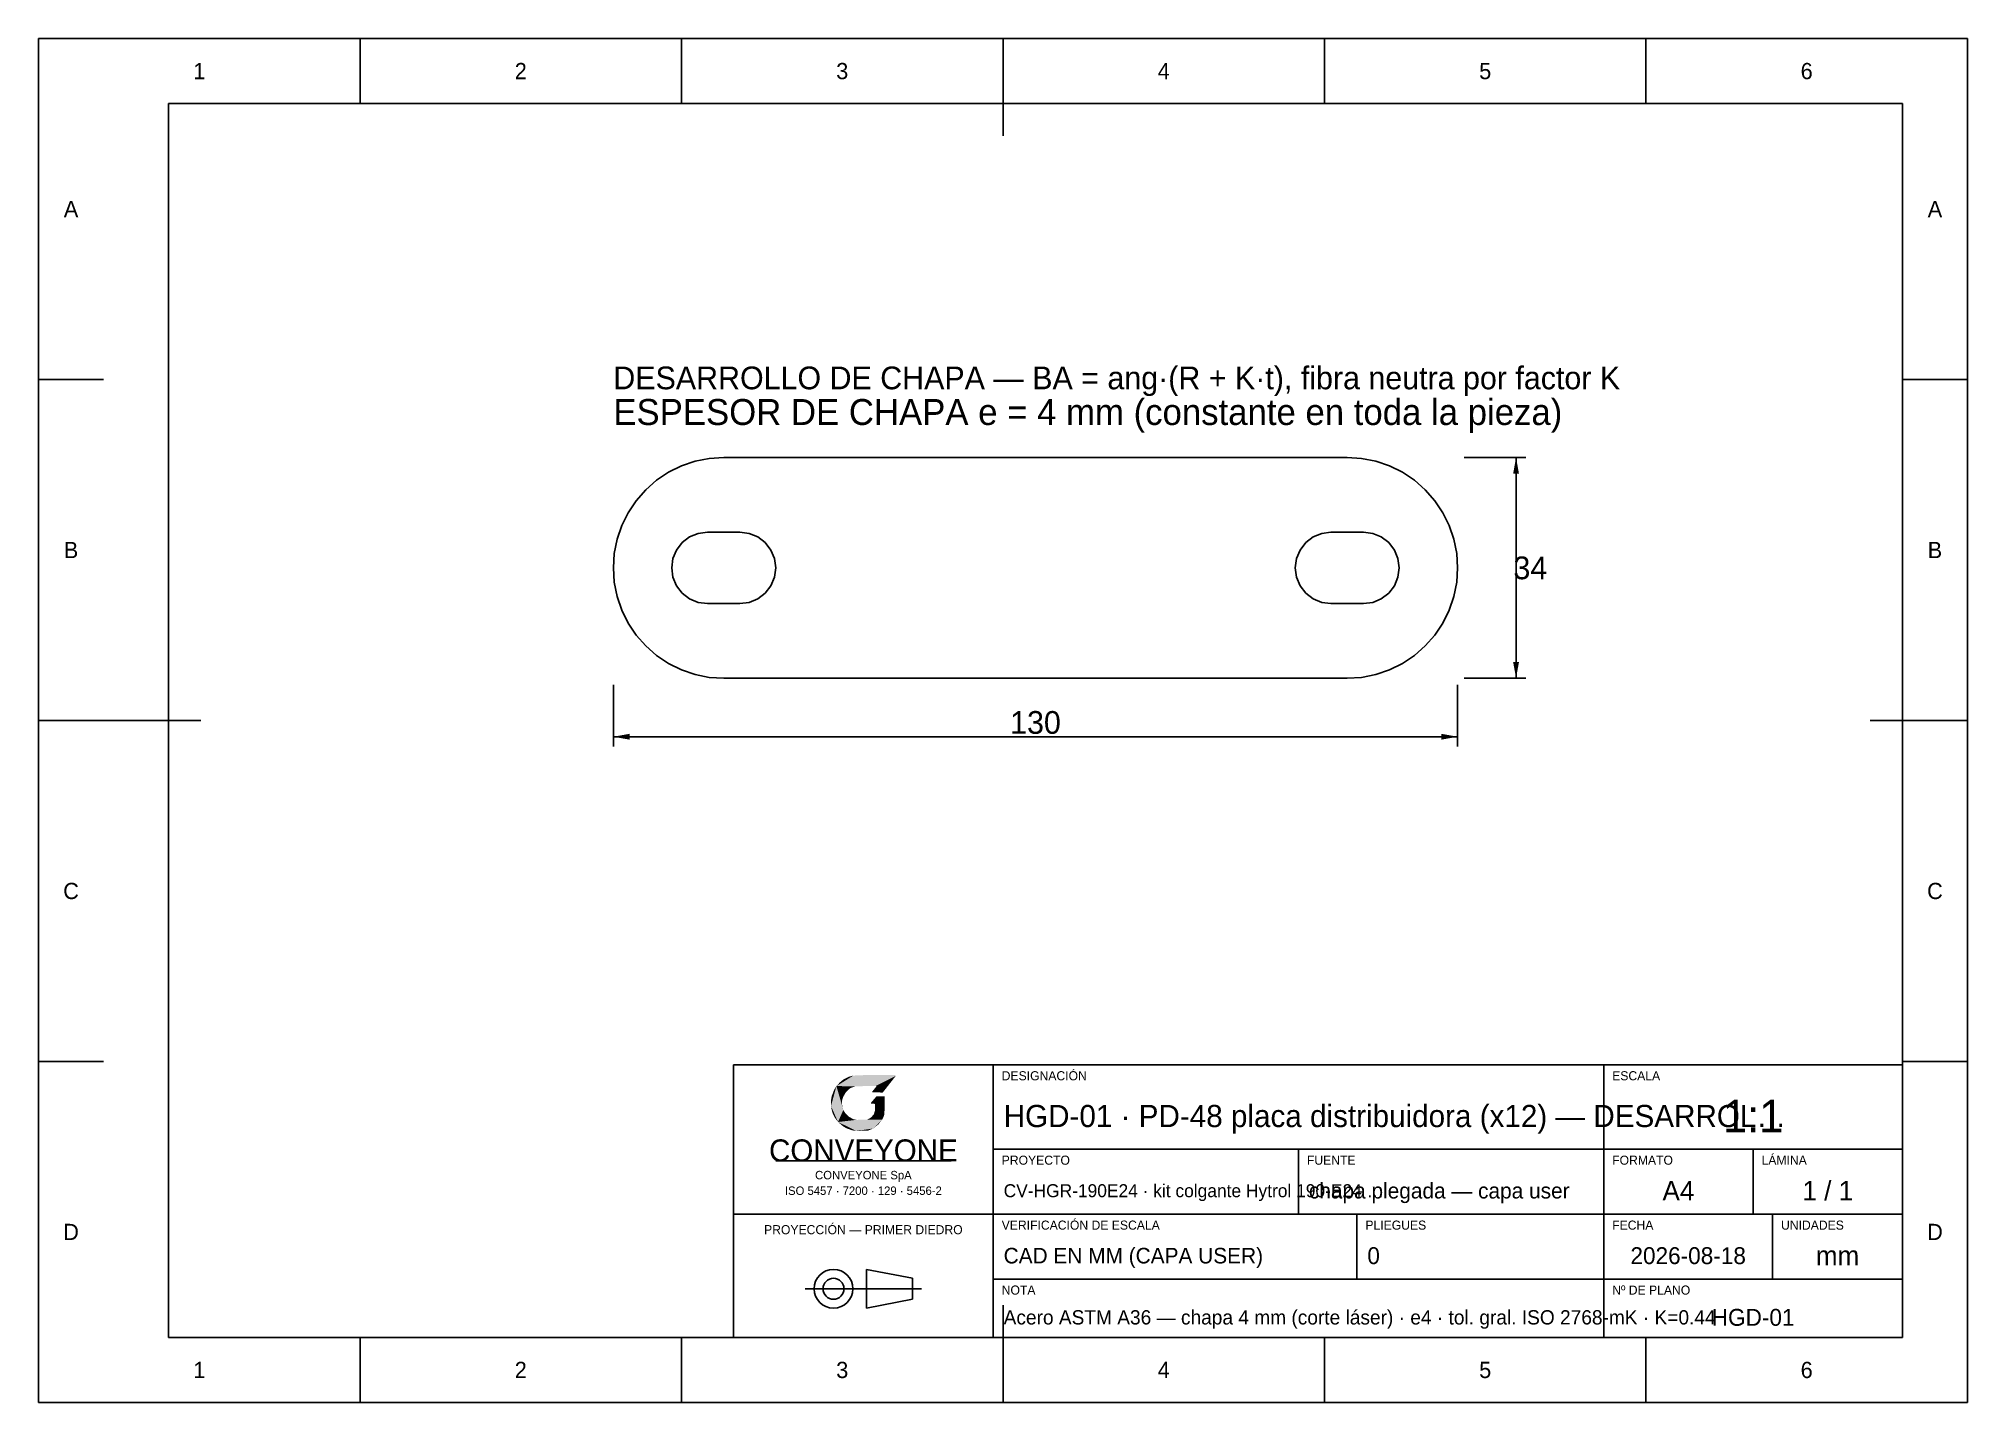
# Model space of a CAD drawing. Extents: x 0 to 297, y 0 to 210.
import ezdxf
from ezdxf.enums import TextEntityAlignment as Align

# ---------------------------------------------------------------- set-up
doc = ezdxf.new("R2010")
doc.units = 0
for name, color, linetype in [('COTAS', 7, 'CONTINUOUS'), ('FINA', 7, 'CONTINUOUS'), ('LOGO', 5, 'CONTINUOUS'), ('NORMA', 7, 'CONTINUOUS'), ('TEXTO', 7, 'CONTINUOUS'), ('VISIBLE', 7, 'CONTINUOUS')]:
    doc.layers.add(name, color=color, linetype=linetype)

msp = doc.modelspace()

# ---------------------------------------------------------------- linework, layer by layer
at = {"layer": 'COTAS'}
for p, q in [((219.5, 145.5), (229, 145.5)), ((227.5, 111.5), (227.5, 145.5)), ((88.5, 110.5), (88.5, 101)), ((218.5, 110.5), (218.5, 101)), ((219.5, 111.5), (229, 111.5)), ((88.5, 102.5), (218.5, 102.5))]:
    msp.add_line(p, q, dxfattribs=at)
for points in [[(227.5, 145.5), (227.95, 143), (227.05, 143)], [(227.5, 111.5), (227.95, 114), (227.05, 114)], [(88.5, 102.5), (91, 102.95), (91, 102.05)], [(218.5, 102.5), (216, 102.95), (216, 102.05)]]:
    msp.add_solid(points, dxfattribs=at)
at = {"layer": 'FINA'}
for p, q in [((297, 210), (0, 210)), ((0, 210), (0, 0)), ((49.5, 200), (49.5, 210)), ((99, 200), (99, 210)), ((148.5, 200), (148.5, 210)), ((198, 200), (198, 210)), ((247.5, 200), (247.5, 210)), ((297, 0), (297, 210)), ((0, 157.5), (10, 157.5)), ((287, 157.5), (297, 157.5)), ((0, 105), (10, 105)), ((287, 105), (297, 105)), ((0, 52.5), (10, 52.5)), ((287, 52.5), (297, 52.5)), ((147, 39), (241, 39)), ((194, 29), (194, 39)), ((241, 39), (287, 39)), ((264, 29), (264, 39)), ((113.5, 37.2), (140.5, 37.2)), ((107, 29), (147, 29)), ((147, 29), (241, 29)), ((203, 19), (203, 29)), ((241, 29), (287, 29)), ((267, 19), (267, 29)), ((147, 19), (241, 19)), ((241, 19), (287, 19)), ((118.03, 17.5), (135.97, 17.5)), ((49.5, 0), (49.5, 10)), ((99, 0), (99, 10)), ((148.5, 0), (148.5, 10)), ((198, 0), (198, 10)), ((247.5, 0), (247.5, 10)), ((0, 0), (297, 0))]:
    msp.add_line(p, q, dxfattribs=at)
at = {"layer": 'LOGO'}
for points in [[(122.8565, 48.7067), (122.1358, 47.1931), (122.0154, 45.6313)], [(122.8565, 48.7067), (122.0154, 45.6313), (123.0965, 43.1812)], [(122.8565, 48.7067), (122.4962, 48.1296), (122.1358, 47.1931)], [(125.4623, 50.3278), (123.9255, 49.7275), (122.8565, 48.7067)], [(131.9846, 50.2676), (125.4623, 50.3278), (122.8565, 48.7067)], [(125.7986, 48.6705), (131.9846, 50.2676), (122.8565, 48.7067)], [(123.9255, 49.7275), (123.3966, 49.2949), (122.8565, 48.7067)], [(125.0779, 48.4297), (125.7986, 48.6705), (122.8565, 48.7067)], [(124.838, 48.2861), (125.0779, 48.4297), (122.8565, 48.7067)], [(124.3452, 47.8174), (124.838, 48.2861), (122.8565, 48.7067)], [(123.8894, 47.0486), (124.3452, 47.8174), (122.8565, 48.7067)], [(123.7208, 46.4724), (123.8894, 47.0486), (122.8565, 48.7067)], [(123.7208, 45.848), (123.7208, 46.4724), (122.8565, 48.7067)], [(123.9135, 45.031), (123.7208, 45.848), (122.8565, 48.7067)], [(123.9135, 45.031), (122.8565, 48.7067), (123.0965, 43.1812)], [(125.4623, 50.3278), (124.8139, 50.1601), (123.9255, 49.7275)], [(131.9003, 50.4), (127.1926, 50.4), (125.4623, 50.3278)], [(131.9846, 50.2676), (131.9003, 50.4), (125.4623, 50.3278)], [(125.7986, 48.6705), (128.9462, 48.7428), (131.9846, 50.2676)], [(129.0055, 48.6585), (128.333, 47.8174), (128.3691, 47.7572)], [(128.3691, 47.7572), (129.979, 47.7099), (131.9846, 50.2676)], [(129.0055, 48.6585), (128.3691, 47.7572), (131.9846, 50.2676)], [(128.9462, 48.7428), (129.0055, 48.6585), (131.9846, 50.2676)], [(122.1358, 47.1931), (122.0154, 46.5205), (122.0154, 45.6313)], [(122.0154, 45.6313), (122.1118, 45.0551), (122.3035, 44.4548)], [(122.0154, 45.6313), (122.3035, 44.4548), (123.0965, 43.1812)], [(123.0965, 43.1812), (124.2016, 44.5503), (123.9135, 45.031)], [(123.0965, 43.1812), (124.7416, 44.0102), (124.2016, 44.5503)], [(130.2551, 47.1208), (129.0416, 47.1569), (128.1894, 46.1602)], [(130.2551, 47.1208), (128.1894, 46.1602), (128.8137, 45.9676)], [(128.1894, 46.1602), (128.2014, 46.0037), (128.8137, 45.9676)], [(129.8707, 43.5174), (128.8137, 45.031), (128.622, 44.3826)], [(129.8707, 43.5174), (130.2551, 47.1208), (128.8137, 45.9676)], [(129.8707, 43.5174), (128.8137, 45.9676), (128.8137, 45.031)], [(129.8707, 43.5174), (130.2069, 44.2863), (130.2551, 47.1208)], [(130.2069, 44.2863), (130.2792, 45.1755), (130.2551, 47.1208)], [(122.3035, 44.4548), (122.6639, 43.7582), (123.0965, 43.1812)], [(123.0965, 43.1812), (125.415, 43.6258), (124.7416, 44.0102)], [(123.0965, 43.1812), (125.919, 43.5054), (125.415, 43.6258)], [(123.0965, 43.1812), (129.8707, 43.5174), (127.6003, 43.5535)], [(123.0965, 43.1812), (127.6003, 43.5535), (125.919, 43.5054)], [(123.0965, 43.1812), (125.919, 41.8), (129.8707, 43.5174)], [(123.0965, 43.1812), (123.9014, 42.4966), (124.4054, 42.2085)], [(123.0965, 43.1812), (124.4054, 42.2085), (125.919, 41.8)], [(124.4054, 42.2085), (125.2705, 41.8963), (125.919, 41.8)], [(125.919, 41.8), (128.5377, 42.1844), (129.8707, 43.5174)], [(125.919, 41.8), (127.6966, 41.8482), (128.5377, 42.1844)], [(129.8707, 43.5174), (128.1773, 43.8657), (127.6003, 43.5535)], [(129.8707, 43.5174), (128.622, 44.3826), (128.1773, 43.8657)], [(128.5377, 42.1844), (129.3426, 42.8449), (129.8707, 43.5174)], [(129.8707, 43.5174), (130.0865, 43.9018), (130.2069, 44.2863)]]:
    msp.add_solid(points, dxfattribs=at)
at = {"layer": 'NORMA'}
for p, q in [((148.5, 210), (148.5, 195)), ((287, 200), (20, 200)), ((20, 200), (20, 10)), ((287, 10), (287, 200)), ((0, 105), (25, 105)), ((297, 105), (282, 105)), ((287, 52), (107, 52)), ((107, 52), (107, 10)), ((147, 10), (147, 52)), ((241, 10), (241, 52)), ((287, 10), (287, 52)), ((148.5, 0), (148.5, 15)), ((20, 10), (287, 10)), ((107, 10), (287, 10))]:
    msp.add_line(p, q, dxfattribs=at)
at = {"layer": 'TEXTO'}
for p, q in [((134.59, 19.11), (127.46, 20.49)), ((127.46, 20.49), (127.46, 14.51)), ((134.59, 15.89), (134.59, 19.11)), ((127.46, 14.51), (134.59, 15.89))]:
    msp.add_line(p, q, dxfattribs=at)
for radius in [2.99, 1.61]:
    msp.add_circle((122.4, 17.5), radius, dxfattribs=at)
at = {"layer": 'VISIBLE'}
for p, q in [((97, 143.222), (95.151, 141.987)), ((98.994, 144.206), (97, 143.222)), ((101.1, 144.921), (98.994, 144.206)), ((103.281, 145.355), (101.1, 144.921)), ((105.5, 145.5), (103.281, 145.355)), ((201.5, 145.5), (105.5, 145.5)), ((203.719, 145.355), (201.5, 145.5)), ((205.9, 144.921), (203.719, 145.355)), ((208.006, 144.206), (205.9, 144.921)), ((210, 143.222), (208.006, 144.206)), ((211.849, 141.987), (210, 143.222)), ((93.479, 140.521), (92.013, 138.849)), ((95.151, 141.987), (93.479, 140.521)), ((213.521, 140.521), (211.849, 141.987)), ((214.987, 138.849), (213.521, 140.521)), ((90.778, 137), (89.794, 135.006)), ((92.013, 138.849), (90.778, 137)), ((216.222, 137), (214.987, 138.849)), ((217.206, 135.006), (216.222, 137)), ((89.794, 135.006), (89.079, 132.9)), ((101.576, 133.813), (100.25, 133.263)), ((103, 134), (101.576, 133.813)), ((108, 134), (103, 134)), ((103, 134), (103, 134)), ((109.424, 133.813), (108, 134)), ((110.75, 133.263), (109.424, 133.813)), ((197.576, 133.813), (196.25, 133.263)), ((199, 134), (197.576, 133.813)), ((204, 134), (199, 134)), ((199, 134), (199, 134)), ((205.424, 133.813), (204, 134)), ((206.75, 133.263), (205.424, 133.813)), ((217.921, 132.9), (217.206, 135.006)), ((88.645, 130.719), (88.5, 128.5)), ((89.079, 132.9), (88.645, 130.719)), ((98.237, 131.25), (97.687, 129.924)), ((99.111, 132.389), (98.237, 131.25)), ((100.25, 133.263), (99.111, 132.389)), ((111.889, 132.389), (110.75, 133.263)), ((112.763, 131.25), (111.889, 132.389)), ((113.313, 129.924), (112.763, 131.25)), ((194.237, 131.25), (193.687, 129.924)), ((195.111, 132.389), (194.237, 131.25)), ((196.25, 133.263), (195.111, 132.389)), ((207.889, 132.389), (206.75, 133.263)), ((208.763, 131.25), (207.889, 132.389)), ((209.313, 129.924), (208.763, 131.25)), ((218.355, 130.719), (217.921, 132.9)), ((218.5, 128.5), (218.355, 130.719)), ((88.5, 128.5), (88.645, 126.281)), ((97.687, 129.924), (97.5, 128.5)), ((97.5, 128.5), (97.687, 127.076)), ((113.5, 128.5), (113.313, 129.924)), ((113.313, 127.076), (113.5, 128.5)), ((193.687, 129.924), (193.5, 128.5)), ((193.5, 128.5), (193.687, 127.076)), ((209.5, 128.5), (209.313, 129.924)), ((209.313, 127.076), (209.5, 128.5)), ((218.355, 126.281), (218.5, 128.5)), ((88.645, 126.281), (89.079, 124.1)), ((97.687, 127.076), (98.237, 125.75)), ((98.237, 125.75), (99.111, 124.611)), ((111.889, 124.611), (112.763, 125.75)), ((112.763, 125.75), (113.313, 127.076)), ((193.687, 127.076), (194.237, 125.75)), ((194.237, 125.75), (195.111, 124.611)), ((207.889, 124.611), (208.763, 125.75)), ((208.763, 125.75), (209.313, 127.076)), ((217.921, 124.1), (218.355, 126.281)), ((89.079, 124.1), (89.794, 121.994)), ((89.794, 121.994), (90.778, 120)), ((99.111, 124.611), (100.25, 123.737)), ((100.25, 123.737), (101.576, 123.187)), ((101.576, 123.187), (103, 123)), ((103, 123), (108, 123)), ((108, 123), (109.424, 123.187)), ((108, 123), (108, 123)), ((109.424, 123.187), (110.75, 123.737)), ((110.75, 123.737), (111.889, 124.611)), ((195.111, 124.611), (196.25, 123.737)), ((196.25, 123.737), (197.576, 123.187)), ((197.576, 123.187), (199, 123)), ((199, 123), (204, 123)), ((204, 123), (205.424, 123.187)), ((204, 123), (204, 123)), ((205.424, 123.187), (206.75, 123.737)), ((206.75, 123.737), (207.889, 124.611)), ((216.222, 120), (217.206, 121.994)), ((217.206, 121.994), (217.921, 124.1)), ((90.778, 120), (92.013, 118.151)), ((214.987, 118.151), (216.222, 120)), ((92.013, 118.151), (93.479, 116.479)), ((93.479, 116.479), (95.151, 115.013)), ((211.849, 115.013), (213.521, 116.479)), ((213.521, 116.479), (214.987, 118.151)), ((95.151, 115.013), (97, 113.778)), ((97, 113.778), (98.994, 112.794)), ((208.006, 112.794), (210, 113.778)), ((210, 113.778), (211.849, 115.013)), ((98.994, 112.794), (101.1, 112.079)), ((101.1, 112.079), (103.281, 111.645)), ((103.281, 111.645), (105.5, 111.5)), ((105.5, 111.5), (201.5, 111.5)), ((201.5, 111.5), (203.719, 111.645)), ((203.719, 111.645), (205.9, 112.079)), ((205.9, 112.079), (208.006, 112.794))]:
    msp.add_line(p, q, dxfattribs=at)

# ---------------------------------------------------------------- texts
at = {"layer": 'COTAS'}
for s, p in [('34', (229.7, 128.5)), ('130', (153.5, 104.7))]:
    msp.add_text(s, height=3.5, dxfattribs=at).set_placement(p, align=Align.MIDDLE_CENTER)
at = {"layer": 'TEXTO'}
for s, height, p in [('1', 2.5, (24.75, 205)), ('2', 2.5, (74.25, 205)), ('3', 2.5, (123.75, 205)), ('4', 2.5, (173.25, 205)), ('5', 2.5, (222.75, 205)), ('6', 2.5, (272.25, 205)), ('A', 2.5, (5, 183.75)), ('A', 2.5, (292, 183.75)), ('B', 2.5, (5, 131.25)), ('B', 2.5, (292, 131.25)), ('C', 2.5, (5, 78.75)), ('C', 2.5, (292, 78.75)), ('1:1', 5, (264, 44.1)), ('CONVEYONE', 3.4, (127, 38.8)), ('CONVEYONE SpA', 1.3, (127, 35)), ('ISO 5457 · 7200 · 129 · 5456-2', 1.3, (127, 32.6)), ('A4', 3, (252.5, 32.6)), ('1 / 1', 3, (275.5, 32.6)), ('D', 2.5, (5, 26.25)), ('PROYECCIÓN — PRIMER DIEDRO', 1.4, (127, 26.6)), ('D', 2.5, (292, 26.25)), ('2026-08-18', 2.6, (254, 22.6)), ('mm', 3, (277, 22.6)), ('HGD-01', 2.6, (264, 13.1)), ('1', 2.5, (24.75, 5)), ('2', 2.5, (74.25, 5)), ('3', 2.5, (123.75, 5)), ('4', 2.5, (173.25, 5)), ('5', 2.5, (222.75, 5)), ('6', 2.5, (272.25, 5))]:
    msp.add_text(s, height=height, dxfattribs=at).set_placement(p, align=Align.MIDDLE_CENTER)
for s, height, p in [('DESARROLLO DE CHAPA — BA = ang·(R + K·t), fibra neutra por factor K', 3.5, (88.5, 156)), ('ESPESOR DE CHAPA e = 4 mm (constante en toda la pieza)', 4, (88.5, 150.5)), ('DESIGNACIÓN', 1.4, (148.3, 49.6)), ('ESCALA', 1.4, (242.3, 49.6)), ('PROYECTO', 1.4, (148.3, 36.6)), ('FUENTE', 1.4, (195.3, 36.6)), ('FORMATO', 1.4, (242.3, 36.6)), ('LÁMINA', 1.4, (265.3, 36.6)), ('VERIFICACIÓN DE ESCALA', 1.4, (148.3, 26.6)), ('PLIEGUES', 1.4, (204.3, 26.6)), ('FECHA', 1.4, (242.3, 26.6)), ('UNIDADES', 1.4, (268.3, 26.6)), ('NOTA', 1.4, (148.3, 16.6)), ('Nº DE PLANO', 1.4, (242.3, 16.6))]:
    msp.add_text(s, height=height, dxfattribs=at).set_placement(p)
for s, height, p in [('HGD-01 · PD-48 placa distribuidora (x12) — DESARROL…', 3.4128, (148.6, 44.1)), ('CV-HGR-190E24 · kit colgante Hytrol 190-E24 …', 2, (148.6, 32.6)), ('chapa plegada — capa user', 2.4, (195.6, 32.6)), ('CAD EN MM (CAPA USER)', 2.4, (148.6, 22.6)), ('0', 2.6, (204.6, 22.6)), ('Acero ASTM A36 — chapa 4 mm (corte láser) · e4 · tol. gral. ISO 2768-mK · K=0.44', 2.2, (148.6, 13.1))]:
    msp.add_text(s, height=height, dxfattribs=at).set_placement(p, align=Align.MIDDLE_LEFT)

doc.saveas('drawing.dxf')
